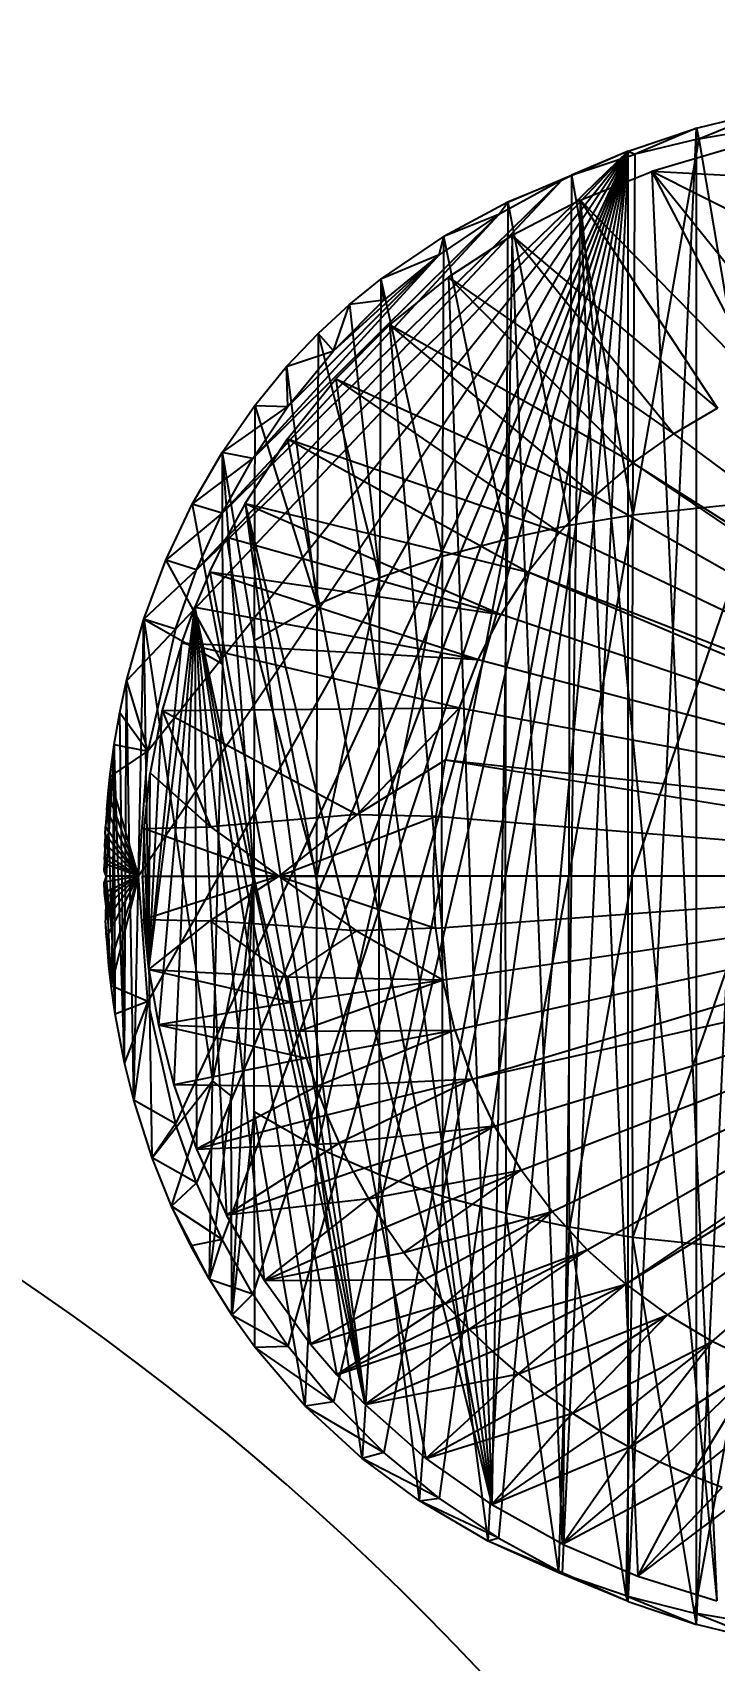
# Model space of a CAD drawing. Extents: x 11992 to 29481, y -6727 to 6811.
# Drawn here: x 17986.8 to 18147.9, y 3013.4 to 3397.9 of the extents above; entities that cross this region are included whole.
import ezdxf

# ---------------------------------------------------------------- set-up
doc = ezdxf.new("R2010")
doc.units = 0
doc.header["$MEASUREMENT"] = 0
doc.layers.get('0').update_dxf_attribs({"color": 8, "linetype": 'CONTINUOUS'})
doc.layers.add('zoylight 5回路', color=4, linetype='CONTINUOUS')

msp = doc.modelspace()

# ---------------------------------------------------------------- linework, layer by layer
for p, q in [((18143.67, 3375.27, -2031.63), (18160.25, 3379.32, -2031.63)), ((18143.67, 3021.92, -2031.63), (18160.25, 3379.32, -2031.63)), ((18144.21, 3372.81, -1984.09), (18160.25, 3379.32, -2031.63)), ((18127.54, 3027.32, -2031.63), (18143.67, 3375.27, -2031.63)), ((18127.54, 3369.87, -2031.63), (18143.67, 3375.27, -2031.63)), ((18144.21, 3372.81, -1984.09), (18128.67, 3283.91, -1982.3)), ((18143.67, 3375.27, -2031.63), (18129.17, 3369.14, -1985.78)), ((18144.21, 3372.81, -1984.09), (18129.17, 3369.14, -1985.78)), ((18143.67, 3021.92, -2031.63), (18143.67, 3375.27, -2031.63)), ((18143.67, 3375.27, -2031.63), (18144.21, 3372.81, -1984.09)), ((18144.21, 3372.81, -1984.09), (18159.27, 3375.35, -1982.41)), ((18144.21, 3372.81, -1984.09), (18158.69, 3287.04, -1978.26)), ((18127.54, 3369.87, -2031.63), (18011.89, 3198.6, -2031.63)), ((18127.54, 3369.87, -2031.63), (18014.03, 3169.05, -2031.63)), ((18127.54, 3369.87, -2031.63), (18014.03, 3228.14, -2031.63)), ((18127.54, 3369.87, -2031.63), (18020.58, 3140.18, -2031.63)), ((18127.54, 3369.87, -2031.63), (18020.58, 3257, -2031.63)), ((18127.54, 3369.87, -2031.63), (18025.56, 3126.24, -2031.63)), ((18127.54, 3369.87, -2031.63), (18025.56, 3270.95, -2031.63)), ((18127.54, 3369.87, -2031.63), (18031.65, 3112.8, -2031.63)), ((18127.54, 3369.87, -2031.63), (18038.84, 3099.92, -2031.63)), ((18127.54, 3369.87, -2031.63), (18047.12, 3087.66, -2031.63)), ((18127.54, 3369.87, -2031.63), (18057.89, 3074.52, -2031.63)), ((18127.54, 3369.87, -2031.63), (18069.84, 3062.55, -2031.63)), ((18127.54, 3369.87, -2031.63), (18082.9, 3051.78, -2031.63)), ((18097, 3042.27, -2031.63), (18127.54, 3369.87, -2031.63)), ((18127.54, 3369.87, -2031.63), (18111.95, 3363.1, -2031.63)), ((18127.54, 3369.87, -2031.63), (18111.95, 3034.1, -2031.63)), ((18127.54, 3369.87, -2031.63), (18114.14, 3364.22, -1987.45)), ((18114.14, 3364.22, -1987.45), (18129.17, 3369.14, -1985.78)), ((18127.54, 3027.32, -2031.63), (18127.54, 3369.87, -2031.63)), ((18127.54, 3369.87, -2031.63), (18129.17, 3369.14, -1985.78)), ((18128.67, 3283.91, -1982.3), (18129.17, 3369.14, -1985.78)), ((18150.79, 3370.29, -2034.43), (18133.16, 3365.07, -2034.43)), ((18099.09, 3357.85, -1989.14), (18114.14, 3364.22, -1987.45)), ((18111.95, 3363.1, -2031.63), (18114.14, 3364.22, -1987.45)), ((18114.14, 3364.22, -1987.45), (18113.69, 3281.44, -1984.34)), ((18114.14, 3364.22, -1987.45), (18128.67, 3283.91, -1982.3)), ((18116.18, 3358.27, -2034.43), (18133.16, 3365.07, -2034.43)), ((18170.77, 3318.27, -2293.24), (18133.16, 3365.07, -2034.43)), ((18133.16, 3365.07, -2034.43), (18148.48, 3027.49, -2034.43)), ((18174.73, 3362.79, -2099.84), (18133.16, 3365.07, -2034.43)), ((18187.58, 3337.64, -2229.68), (18133.16, 3365.07, -2034.43)), ((18133.16, 3365.07, -2034.43), (18159.54, 3314.19, -2292.66)), ((18111.95, 3363.1, -2031.63), (18025.56, 3270.95, -2031.63)), ((18111.95, 3363.1, -2031.63), (18031.65, 3284.39, -2031.63)), ((18111.95, 3363.1, -2031.63), (18097, 3354.92, -2031.63)), ((18111.95, 3363.1, -2031.63), (18099.09, 3357.85, -1989.14)), ((18099.09, 3357.85, -1989.14), (18084.02, 3349.74, -1990.82)), ((18097, 3354.92, -2031.63), (18099.09, 3357.85, -1989.14)), ((18099.09, 3357.85, -1989.14), (18098.69, 3278.25, -1986.4)), ((18099.09, 3357.85, -1989.14), (18113.69, 3281.44, -1984.34)), ((18116.18, 3358.27, -2034.43), (18100.11, 3349.94, -2034.43)), ((18116.18, 3358.27, -2034.43), (18112.06, 3040.88, -2034.43)), ((18116.18, 3358.27, -2034.43), (18129.86, 3033.31, -2034.43)), ((18116.18, 3358.27, -2034.43), (18148.48, 3027.49, -2034.43)), ((18116.18, 3358.27, -2034.43), (18159.54, 3314.19, -2292.66)), ((18116.18, 3358.27, -2034.43), (18148.68, 3309.14, -2292.1)), ((18097, 3354.92, -2031.63), (18031.65, 3284.39, -2031.63)), ((18097, 3354.92, -2031.63), (18038.84, 3297.27, -2031.63)), ((18097, 3354.92, -2031.63), (18082.9, 3345.41, -2031.63)), ((18097, 3354.92, -2031.63), (18084.02, 3349.74, -1990.82)), ((18069.12, 3339.61, -1992.48), (18084.02, 3349.74, -1990.82)), ((18082.9, 3345.41, -2031.63), (18084.02, 3349.74, -1990.82)), ((18083.67, 3274.19, -1988.47), (18084.02, 3349.74, -1990.82)), ((18098.69, 3278.25, -1986.4), (18084.02, 3349.74, -1990.82)), ((18100.11, 3349.94, -2034.43), (18085.09, 3340.13, -2034.43)), ((18100.11, 3349.94, -2034.43), (18095.31, 3050.16, -2034.43)), ((18112.06, 3040.88, -2034.43), (18100.11, 3349.94, -2034.43)), ((18148.68, 3309.14, -2292.1), (18100.11, 3349.94, -2034.43)), ((18100.11, 3349.94, -2034.43), (18138.35, 3303.14, -2291.57)), ((18082.9, 3345.41, -2031.63), (18038.84, 3297.27, -2031.63)), ((18082.9, 3345.41, -2031.63), (18047.12, 3309.53, -2031.63)), ((18082.9, 3345.41, -2031.63), (18057.89, 3322.68, -2031.63)), ((18082.9, 3345.41, -2031.63), (18069.12, 3339.61, -1992.48)), ((18082.9, 3345.41, -2031.63), (18069.84, 3334.65, -2031.63)), ((18061.73, 3333.62, -1993.31), (18069.12, 3339.61, -1992.48)), ((18069.12, 3339.61, -1992.48), (18068.83, 3269.12, -1990.54)), ((18069.12, 3339.61, -1992.48), (18083.67, 3274.19, -1988.47)), ((18069.84, 3334.65, -2031.63), (18069.12, 3339.61, -1992.48)), ((18085.09, 3340.13, -2034.43), (18071.19, 3328.84, -2034.43)), ((18085.09, 3340.13, -2034.43), (18095.31, 3050.16, -2034.43)), ((18085.09, 3340.13, -2034.43), (18138.35, 3303.14, -2291.57)), ((18128.62, 3296.22, -2291.06), (18085.09, 3340.13, -2034.43)), ((18054.33, 3326.82, -1994.14), (18061.73, 3333.62, -1993.31)), ((18069.84, 3334.65, -2031.63), (18057.89, 3322.68, -2031.63)), ((18057.89, 3322.68, -2031.63), (18061.73, 3333.62, -1993.31)), ((18069.84, 3334.65, -2031.63), (18061.73, 3333.62, -1993.31)), ((18061.73, 3333.62, -1993.31), (18068.83, 3269.12, -1990.54)), ((18046.86, 3318.99, -1994.97), (18054.33, 3326.82, -1994.14)), ((18054.33, 3326.82, -1994.14), (18054.1, 3262.72, -1992.61)), ((18057.89, 3322.68, -2031.63), (18054.33, 3326.82, -1994.14)), ((18054.33, 3326.82, -1994.14), (18068.83, 3269.12, -1990.54)), ((18071.19, 3328.84, -2034.43), (18058.46, 3316.06, -2034.43)), ((18071.19, 3328.84, -2034.43), (18095.31, 3050.16, -2034.43)), ((18128.62, 3296.22, -2291.06), (18071.19, 3328.84, -2034.43)), ((18071.19, 3328.84, -2034.43), (18119.56, 3288.42, -2290.6)), ((18046.86, 3318.99, -1994.97), (18057.89, 3322.68, -2031.63)), ((18047.12, 3309.53, -2031.63), (18057.89, 3322.68, -2031.63)), ((18039.34, 3309.82, -1995.81), (18046.86, 3318.99, -1994.97)), ((18046.86, 3318.99, -1994.97), (18054.1, 3262.72, -1992.61)), ((18047.12, 3309.53, -2031.63), (18046.86, 3318.99, -1994.97)), ((18047.03, 3301.91, -2034.43), (18058.46, 3316.06, -2034.43)), ((18058.46, 3316.06, -2034.43), (18095.31, 3050.16, -2034.43)), ((18058.46, 3316.06, -2034.43), (18119.56, 3288.42, -2290.6)), ((18058.46, 3316.06, -2034.43), (18111.29, 3279.79, -2290.17)), ((18031.6, 3298.68, -1996.68), (18039.34, 3309.82, -1995.81)), ((18031.6, 3298.68, -1996.68), (18047.12, 3309.53, -2031.63)), ((18038.84, 3297.27, -2031.63), (18047.12, 3309.53, -2031.63)), ((18039.34, 3309.82, -1995.81), (18039.17, 3254.21, -1994.72)), ((18039.34, 3309.82, -1995.81), (18047.12, 3309.53, -2031.63)), ((18039.34, 3309.82, -1995.81), (18054.1, 3262.72, -1992.61)), ((18148.68, 3309.14, -2292.1), (18138.35, 3303.14, -2291.57)), ((18128.62, 3296.22, -2291.06), (18138.35, 3303.14, -2291.57)), ((18138.35, 3303.14, -2291.57), (18254.51, 3216.48, -2297.56)), ((18024.53, 3286.46, -1997.46), (18031.6, 3298.68, -1996.68)), ((18038.84, 3297.27, -2031.63), (18031.6, 3298.68, -1996.68)), ((18031.6, 3298.68, -1996.68), (18031.7, 3248.82, -1995.78)), ((18031.6, 3298.68, -1996.68), (18039.12, 3198.6, -1994.35)), ((18031.6, 3298.68, -1996.68), (18039.17, 3254.21, -1994.72)), ((18037.1, 3286.66, -2034.43), (18047.03, 3301.91, -2034.43)), ((18047.03, 3301.91, -2034.43), (18103.93, 3270.44, -2289.79)), ((18047.03, 3301.91, -2034.43), (18111.29, 3279.79, -2290.17)), ((18047.03, 3301.91, -2034.43), (18095.31, 3050.16, -2034.43)), ((18024.53, 3286.46, -1997.46), (18038.84, 3297.27, -2031.63)), ((18031.65, 3284.39, -2031.63), (18038.84, 3297.27, -2031.63)), ((18128.62, 3296.22, -2291.06), (18119.56, 3288.42, -2290.6)), ((18128.62, 3296.22, -2291.06), (18253.29, 3212.2, -2297.49)), ((18128.62, 3296.22, -2291.06), (18254.51, 3216.48, -2297.56)), ((18111.29, 3279.79, -2290.17), (18119.56, 3288.42, -2290.6)), ((18253.29, 3212.2, -2297.49), (18119.56, 3288.42, -2290.6)), ((18018.32, 3273.28, -1998.16), (18024.53, 3286.46, -1997.46)), ((18031.65, 3284.39, -2031.63), (18018.32, 3273.28, -1998.16)), ((18031.65, 3284.39, -2031.63), (18024.53, 3286.46, -1997.46)), ((18024.53, 3286.46, -1997.46), (18031.7, 3248.82, -1995.78)), ((18025.56, 3270.95, -2031.63), (18031.65, 3284.39, -2031.63)), ((18037.1, 3286.66, -2034.43), (18032.72, 3278.68, -2034.43)), ((18037.1, 3286.66, -2034.43), (18095.31, 3050.16, -2034.43)), ((18037.1, 3286.66, -2034.43), (18065.38, 3073.85, -2034.43)), ((18037.1, 3286.66, -2034.43), (18103.93, 3270.44, -2289.79)), ((18037.1, 3286.66, -2034.43), (18079.72, 3061.15, -2034.43)), ((18037.1, 3286.66, -2034.43), (18097.52, 3260.42, -2289.46)), ((18128.67, 3283.91, -1982.3), (18113.54, 3198.6, -1983.3)), ((18128.67, 3283.91, -1982.3), (18113.69, 3281.44, -1984.34)), ((18128.5, 3198.6, -1981.14), (18158.69, 3287.04, -1978.26)), ((18128.5, 3198.6, -1981.14), (18128.67, 3283.91, -1982.3)), ((18158.69, 3287.04, -1978.26), (18128.67, 3283.91, -1982.3)), ((18113.69, 3281.44, -1984.34), (18098.55, 3198.6, -1985.48)), ((18113.69, 3281.44, -1984.34), (18098.69, 3278.25, -1986.4)), ((18111.29, 3279.79, -2290.17), (18103.93, 3270.44, -2289.79)), ((18253.29, 3212.2, -2297.49), (18111.29, 3279.79, -2290.17)), ((18113.69, 3281.44, -1984.34), (18113.54, 3198.6, -1983.3)), ((18028.75, 3270.51, -2034.43), (18032.72, 3278.68, -2034.43)), ((18032.72, 3278.68, -2034.43), (18097.52, 3260.42, -2289.46)), ((18065.38, 3073.85, -2034.43), (18032.72, 3278.68, -2034.43)), ((18083.56, 3198.6, -1987.69), (18098.69, 3278.25, -1986.4)), ((18083.67, 3274.19, -1988.47), (18098.69, 3278.25, -1986.4)), ((18098.55, 3198.6, -1985.48), (18098.69, 3278.25, -1986.4)), ((18013.12, 3259.32, -1998.74), (18018.32, 3273.28, -1998.16)), ((18025.56, 3270.95, -2031.63), (18018.32, 3273.28, -1998.16)), ((18018.32, 3273.28, -1998.16), (18031.7, 3248.82, -1995.78)), ((18083.67, 3274.19, -1988.47), (18068.73, 3198.6, -1989.89)), ((18083.67, 3274.19, -1988.47), (18068.83, 3269.12, -1990.54)), ((18083.56, 3198.6, -1987.69), (18083.67, 3274.19, -1988.47)), ((18025.56, 3270.95, -2031.63), (18013.12, 3259.32, -1998.74)), ((18020.58, 3257, -2031.63), (18025.56, 3270.95, -2031.63)), ((18028.75, 3270.51, -2034.43), (18025.2, 3262.17, -2034.43)), ((18028.75, 3270.51, -2034.43), (18065.38, 3073.85, -2034.43)), ((18028.75, 3270.51, -2034.43), (18092.12, 3249.77, -2289.18)), ((18028.75, 3270.51, -2034.43), (18097.52, 3260.42, -2289.46)), ((18068.83, 3269.12, -1990.54), (18054.02, 3198.6, -1992.1)), ((18068.83, 3269.12, -1990.54), (18054.1, 3262.72, -1992.61)), ((18068.73, 3198.6, -1989.89), (18068.83, 3269.12, -1990.54)), ((18097.52, 3260.42, -2289.46), (18103.93, 3270.44, -2289.79)), ((18252.44, 3207.8, -2297.45), (18103.93, 3270.44, -2289.79)), ((18253.29, 3212.2, -2297.49), (18103.93, 3270.44, -2289.79)), ((18014.31, 3176.61, -2034.43), (18025.2, 3262.17, -2034.43)), ((18025.2, 3262.17, -2034.43), (18016.57, 3163.52, -2034.43)), ((18025.2, 3262.17, -2034.43), (18020.22, 3149.32, -2034.43)), ((18022.11, 3253.77, -2034.43), (18025.2, 3262.17, -2034.43)), ((18065.38, 3073.85, -2034.43), (18025.2, 3262.17, -2034.43)), ((18025.2, 3262.17, -2034.43), (18058.72, 3080.84, -2034.43)), ((18041.64, 3103.13, -2034.43), (18025.2, 3262.17, -2034.43)), ((18025.2, 3262.17, -2034.43), (18025.53, 3134.2, -2034.43)), ((18025.2, 3262.17, -2034.43), (18032.67, 3118.6, -2034.43)), ((18025.2, 3262.17, -2034.43), (18052.53, 3088.09, -2034.43)), ((18025.2, 3262.17, -2034.43), (18092.12, 3249.77, -2289.18)), ((18054.1, 3262.72, -1992.61), (18039.17, 3254.21, -1994.72)), ((18054.02, 3198.6, -1992.1), (18054.1, 3262.72, -1992.61)), ((18092.12, 3249.77, -2289.18), (18097.52, 3260.42, -2289.46)), ((18252.44, 3207.8, -2297.45), (18097.52, 3260.42, -2289.46)), ((18009.04, 3244.77, -1999.19), (18013.12, 3259.32, -1998.74)), ((18020.58, 3257, -2031.63), (18009.04, 3244.77, -1999.19)), ((18010.75, 3145.77, -1999), (18013.12, 3259.32, -1998.74)), ((18020.58, 3257, -2031.63), (18013.12, 3259.32, -1998.74)), ((18013.12, 3259.32, -1998.74), (18029.32, 3150.3, -1996.12)), ((18015.1, 3132.12, -1998.52), (18013.12, 3259.32, -1998.74)), ((18013.12, 3259.32, -1998.74), (18031.7, 3248.82, -1995.78)), ((18020.58, 3257, -2031.63), (18014.03, 3228.14, -2031.63)), ((18014.31, 3176.61, -2034.43), (18022.11, 3253.77, -2034.43)), ((18022.11, 3253.77, -2034.43), (18017.49, 3237.75, -2034.43)), ((18022.11, 3253.77, -2034.43), (18087.72, 3238.43, -2288.95)), ((18022.11, 3253.77, -2034.43), (18092.12, 3249.77, -2289.18)), ((18039.17, 3254.21, -1994.72), (18039.12, 3198.6, -1994.35)), ((18054.02, 3198.6, -1992.1), (18039.17, 3254.21, -1994.72)), ((18031.7, 3248.82, -1995.78), (18029.32, 3150.3, -1996.12)), ((18039.12, 3198.6, -1994.35), (18031.7, 3248.82, -1995.78)), ((18087.72, 3238.43, -2288.95), (18092.12, 3249.77, -2289.18)), ((18092.12, 3249.77, -2289.18), (18252.44, 3207.8, -2297.45)), ((18007.44, 3237.31, -1999.37), (18009.04, 3244.77, -1999.19)), ((18008.56, 3154.55, -1999.25), (18009.04, 3244.77, -1999.19)), ((18009.04, 3244.77, -1999.19), (18014.03, 3228.14, -2031.63)), ((18010.75, 3145.77, -1999), (18009.04, 3244.77, -1999.19)), ((18006.12, 3229.73, -1999.52), (18007.44, 3237.31, -1999.37)), ((18008.56, 3154.55, -1999.25), (18007.44, 3237.31, -1999.37)), ((18007.44, 3237.31, -1999.37), (18014.03, 3228.14, -2031.63)), ((18014.31, 3176.61, -2034.43), (18017.49, 3237.75, -2034.43)), ((18017.49, 3237.75, -2034.43), (18014.65, 3223.04, -2034.43)), ((18017.49, 3237.75, -2034.43), (18087.72, 3238.43, -2288.95)), ((18017.49, 3237.75, -2034.43), (18028.87, 3210.29, -2098.41)), ((18017.49, 3237.75, -2034.43), (18063.51, 3213.21, -2225.55)), ((18087.72, 3238.43, -2288.95), (18063.51, 3213.21, -2225.55)), ((18087.72, 3238.43, -2288.95), (18084.36, 3226.12, -2288.78)), ((18087.72, 3238.43, -2288.95), (18252.44, 3207.8, -2297.45)), ((18006.12, 3229.73, -1999.52), (18004.83, 3209.13, -1999.63)), ((18005.09, 3222.06, -1999.64), (18006.12, 3229.73, -1999.52)), ((18006.12, 3229.73, -1999.52), (18005.62, 3184.72, -1999.52)), ((18006.12, 3229.73, -1999.52), (18014.03, 3228.14, -2031.63)), ((18006.34, 3166.08, -1999.5), (18006.12, 3229.73, -1999.52)), ((18008.56, 3154.55, -1999.25), (18006.12, 3229.73, -1999.52)), ((18005.09, 3222.06, -1999.64), (18014.03, 3228.14, -2031.63)), ((18011.89, 3198.6, -2031.63), (18014.03, 3228.14, -2031.63)), ((18063.51, 3213.21, -2225.55), (18084.36, 3226.12, -2288.78)), ((18082.2, 3212.84, -2288.67), (18084.36, 3226.12, -2288.78)), ((18084.36, 3226.12, -2288.78), (18252.44, 3207.8, -2297.45)), ((18084.36, 3226.12, -2288.78), (18251.76, 3198.88, -2297.42)), ((18004.69, 3218.19, -1999.68), (18005.09, 3222.06, -1999.64)), ((18005.09, 3222.06, -1999.64), (18004.83, 3209.13, -1999.63)), ((18011.89, 3198.6, -2031.63), (18005.09, 3222.06, -1999.64)), ((18013.22, 3209.9, -2034.43), (18014.65, 3223.04, -2034.43)), ((18014.31, 3176.61, -2034.43), (18014.65, 3223.04, -2034.43)), ((18014.65, 3223.04, -2034.43), (18028.87, 3210.29, -2098.41)), ((18004.36, 3214.3, -1999.72), (18004.69, 3218.19, -1999.68)), ((18004.69, 3218.19, -1999.68), (18004.83, 3209.13, -1999.63)), ((18011.89, 3198.6, -2031.63), (18004.69, 3218.19, -1999.68)), ((18004.36, 3214.3, -1999.72), (18004.1, 3210.39, -1999.75)), ((18011.89, 3198.6, -2031.63), (18004.36, 3214.3, -1999.72)), ((18004.36, 3214.3, -1999.72), (18004.83, 3209.13, -1999.63)), ((18004.1, 3210.39, -1999.75), (18003.92, 3206.47, -1999.77)), ((18004, 3208.44, -1999.76), (18004.1, 3210.39, -1999.75)), ((18004.83, 3209.13, -1999.63), (18004.1, 3210.39, -1999.75)), ((18011.89, 3198.6, -2031.63), (18004.1, 3210.39, -1999.75)), ((18013.22, 3209.9, -2034.43), (18028.87, 3210.29, -2098.41)), ((18063.51, 3213.21, -2225.55), (18028.87, 3210.29, -2098.41)), ((18028.87, 3210.29, -2098.41), (18045.04, 3198.6, -2162.09)), ((18063.51, 3213.21, -2225.55), (18045.04, 3198.6, -2162.09)), ((18045.04, 3198.6, -2162.09), (18082.2, 3212.84, -2288.67)), ((18063.51, 3213.21, -2225.55), (18082.2, 3212.84, -2288.67)), ((18081.44, 3198.6, -2288.63), (18082.2, 3212.84, -2288.67)), ((18082.2, 3212.84, -2288.67), (18251.76, 3198.88, -2297.42)), ((18004.83, 3209.13, -1999.63), (18003.89, 3203.96, -1999.77)), ((18003.92, 3206.47, -1999.77), (18003.89, 3203.96, -1999.77)), ((18004.83, 3209.13, -1999.63), (18003.92, 3206.47, -1999.77)), ((18004, 3208.44, -1999.76), (18003.92, 3206.47, -1999.77)), ((18004.25, 3198.6, -1999.71), (18003.92, 3206.47, -1999.77)), ((18004.02, 3205.03, -1999.75), (18003.92, 3206.47, -1999.77)), ((18011.89, 3198.6, -2031.63), (18003.92, 3206.47, -1999.77)), ((18011.89, 3198.6, -2031.63), (18004, 3208.44, -1999.76)), ((18004.83, 3209.13, -1999.63), (18004.02, 3205.03, -1999.75)), ((18004.83, 3209.13, -1999.63), (18004.25, 3198.6, -1999.71)), ((18005.62, 3184.72, -1999.52), (18004.83, 3209.13, -1999.63)), ((18013.22, 3209.9, -2034.43), (18012.83, 3198.6, -2034.43)), ((18014.31, 3176.61, -2034.43), (18013.22, 3209.9, -2034.43)), ((18013.22, 3209.9, -2034.43), (18045.04, 3198.6, -2162.09)), ((18003.81, 3202.54, -1999.78), (18004.02, 3205.03, -1999.75)), ((18003.81, 3202.54, -1999.78), (18003.89, 3203.96, -1999.77)), ((18003.89, 3203.96, -1999.77), (18003.81, 3201.53, -1999.78)), ((18003.81, 3202.54, -1999.78), (18004.25, 3198.6, -1999.71)), ((18003.81, 3202.54, -1999.78), (18003.81, 3201.53, -1999.78)), ((18011.89, 3198.6, -2031.63), (18003.81, 3202.54, -1999.78)), ((18004.02, 3205.03, -1999.75), (18003.89, 3203.96, -1999.77)), ((18004.25, 3198.6, -1999.71), (18003.89, 3203.96, -1999.77)), ((18011.89, 3198.6, -2031.63), (18003.89, 3203.96, -1999.77)), ((18003.79, 3199.99, -1999.78), (18003.81, 3201.53, -1999.78)), ((18004.25, 3198.6, -1999.71), (18003.79, 3199.99, -1999.78)), ((18004.25, 3198.6, -1999.71), (18003.81, 3201.53, -1999.78)), ((18011.89, 3198.6, -2031.63), (18003.81, 3201.53, -1999.78)), ((18081.44, 3198.6, -2288.63), (18251.76, 3198.88, -2297.42)), ((18082, 3186.33, -2288.66), (18251.76, 3198.88, -2297.42)), ((18083.72, 3174.19, -2288.75), (18251.76, 3198.88, -2297.42)), ((18086.62, 3162.26, -2288.9), (18251.76, 3198.88, -2297.42)), ((18090.71, 3150.7, -2289.11), (18251.76, 3198.88, -2297.42)), ((18004.25, 3198.6, -1999.71), (18003.79, 3197.21, -1999.78)), ((18011.89, 3198.6, -2031.63), (18003.79, 3197.21, -1999.78)), ((18003.84, 3194.72, -1999.78), (18003.79, 3197.21, -1999.78)), ((18003.79, 3197.21, -1999.78), (18003.81, 3196.16, -1999.78)), ((18004.25, 3198.6, -1999.71), (18003.81, 3196.16, -1999.78)), ((18003.84, 3194.72, -1999.78), (18003.81, 3196.16, -1999.78)), ((18011.89, 3198.6, -2031.63), (18003.84, 3194.72, -1999.78)), ((18004.25, 3198.6, -1999.71), (18003.84, 3194.72, -1999.78)), ((18004.25, 3198.6, -1999.71), (18004.02, 3193.45, -1999.75)), ((18011.89, 3198.6, -2031.63), (18004.02, 3193.45, -1999.75)), ((18011.89, 3198.6, -2031.63), (18004.03, 3188.17, -1999.75)), ((18004.25, 3198.6, -1999.71), (18004.03, 3188.17, -1999.75)), ((18005.62, 3184.72, -1999.52), (18004.25, 3198.6, -1999.71)), ((18005.38, 3172.7, -1999.6), (18004.25, 3198.6, -1999.71)), ((18011.89, 3198.6, -2031.63), (18004.25, 3191.45, -1999.71)), ((18011.89, 3198.6, -2031.63), (18004.25, 3198.6, -1999.71)), ((18004.25, 3198.6, -1999.71), (18004.25, 3191.45, -1999.71)), ((18004.27, 3184.04, -1999.73), (18011.89, 3198.6, -2031.63)), ((18011.89, 3198.6, -2031.63), (18004.84, 3177.45, -1999.66)), ((18011.89, 3198.6, -2031.63), (18005.38, 3172.7, -1999.6)), ((18014.03, 3169.05, -2031.63), (18011.89, 3198.6, -2031.63)), ((18014.31, 3176.61, -2034.43), (18012.83, 3198.6, -2034.43)), ((18012.83, 3198.6, -2034.43), (18081.44, 3198.6, -2288.63)), ((18012.83, 3198.6, -2034.43), (18013.16, 3188.37, -2034.43)), ((18045.04, 3198.6, -2162.09), (18013.16, 3188.37, -2034.43)), ((18045.04, 3198.6, -2162.09), (18028.79, 3188.06, -2098.41)), ((18039.12, 3198.6, -1994.35), (18029.32, 3150.3, -1996.12)), ((18039.12, 3198.6, -1994.35), (18033.77, 3146.78, -1995.48)), ((18033.92, 3094.97, -1996.42), (18039.12, 3198.6, -1994.35)), ((18054.1, 3134.48, -1992.61), (18039.12, 3198.6, -1994.35)), ((18098.55, 3198.6, -1985.48), (18039.12, 3198.6, -1994.35)), ((18039.17, 3142.98, -1994.72), (18039.12, 3198.6, -1994.35)), ((18045.04, 3198.6, -2162.09), (18082, 3186.33, -2288.66)), ((18045.04, 3198.6, -2162.09), (18063.34, 3185.7, -2225.54)), ((18054.1, 3134.48, -1992.61), (18054.02, 3198.6, -1992.1)), ((18068.73, 3198.6, -1989.89), (18054.1, 3134.48, -1992.61)), ((18068.83, 3128.08, -1990.54), (18068.73, 3198.6, -1989.89)), ((18083.56, 3198.6, -1987.69), (18068.83, 3128.08, -1990.54)), ((18082, 3186.33, -2288.66), (18081.44, 3198.6, -2288.63)), ((18083.56, 3198.6, -1987.69), (18083.67, 3123.01, -1988.47)), ((18098.55, 3198.6, -1985.48), (18083.67, 3123.01, -1988.47)), ((18098.69, 3118.95, -1986.4), (18098.55, 3198.6, -1985.48)), ((18496.2, 3198.6, -1934.65), (18098.55, 3198.6, -1985.48)), ((18098.69, 3118.95, -1986.4), (18113.54, 3198.6, -1983.3)), ((18113.69, 3115.76, -1984.34), (18113.54, 3198.6, -1983.3)), ((18128.5, 3198.6, -1981.14), (18113.69, 3115.76, -1984.34)), ((18128.67, 3113.29, -1982.3), (18128.5, 3198.6, -1981.14)), ((18128.67, 3113.29, -1982.3), (18158.49, 3198.6, -1976.88)), ((18004.02, 3193.45, -1999.75), (18003.84, 3194.72, -1999.78)), ((18004.25, 3191.45, -1999.71), (18003.84, 3194.72, -1999.78)), ((18004.25, 3191.45, -1999.71), (18004.02, 3193.45, -1999.75)), ((18004.25, 3191.45, -1999.71), (18004.03, 3188.17, -1999.75)), ((18005.38, 3172.7, -1999.6), (18004.03, 3188.17, -1999.75)), ((18004.84, 3177.45, -1999.66), (18004.03, 3188.17, -1999.75)), ((18004.27, 3184.04, -1999.73), (18004.03, 3188.17, -1999.75)), ((18013.16, 3188.37, -2034.43), (18028.79, 3188.06, -2098.41)), ((18014.31, 3176.61, -2034.43), (18013.16, 3188.37, -2034.43)), ((18014.31, 3176.61, -2034.43), (18028.79, 3188.06, -2098.41)), ((18028.79, 3188.06, -2098.41), (18047.03, 3174.85, -2162.15)), ((18063.34, 3185.7, -2225.54), (18028.79, 3188.06, -2098.41)), ((18090.71, 3150.7, -2289.11), (18252.78, 3187.4, -2297.47)), ((18095.95, 3139.62, -2289.38), (18252.78, 3187.4, -2297.47)), ((18102.25, 3129.18, -2289.7), (18252.78, 3187.4, -2297.47)), ((18109.57, 3119.43, -2290.08), (18252.78, 3187.4, -2297.47)), ((18117.85, 3110.43, -2290.51), (18252.78, 3187.4, -2297.47)), ((18126.99, 3102.27, -2290.98), (18252.78, 3187.4, -2297.47)), ((18004.27, 3184.04, -1999.73), (18004.84, 3177.45, -1999.66)), ((18005.62, 3184.72, -1999.52), (18005.38, 3172.7, -1999.6)), ((18006.34, 3166.08, -1999.5), (18005.62, 3184.72, -1999.52)), ((18063.34, 3185.7, -2225.54), (18047.03, 3174.85, -2162.15)), ((18082, 3186.33, -2288.66), (18063.34, 3185.7, -2225.54)), ((18063.34, 3185.7, -2225.54), (18083.72, 3174.19, -2288.75)), ((18082, 3186.33, -2288.66), (18083.72, 3174.19, -2288.75)), ((18254.43, 3180.95, -2297.55), (18126.99, 3102.27, -2290.98)), ((18254.43, 3180.95, -2297.55), (18136.86, 3095.04, -2291.49)), ((18147.36, 3088.76, -2292.03), (18254.43, 3180.95, -2297.55)), ((18005.38, 3172.7, -1999.6), (18004.84, 3177.45, -1999.66)), ((18014.31, 3176.61, -2034.43), (18016.57, 3163.52, -2034.43)), ((18014.31, 3176.61, -2034.43), (18048.15, 3168.91, -2162.17)), ((18014.31, 3176.61, -2034.43), (18047.03, 3174.85, -2162.15)), ((18014.03, 3169.05, -2031.63), (18005.38, 3172.7, -1999.6)), ((18006.34, 3166.08, -1999.5), (18005.38, 3172.7, -1999.6)), ((18047.03, 3174.85, -2162.15), (18083.72, 3174.19, -2288.75)), ((18047.03, 3174.85, -2162.15), (18048.15, 3168.91, -2162.17)), ((18048.15, 3168.91, -2162.17), (18083.72, 3174.19, -2288.75)), ((18049.75, 3162.03, -2162.21), (18083.72, 3174.19, -2288.75)), ((18086.62, 3162.26, -2288.9), (18083.72, 3174.19, -2288.75)), ((18014.03, 3169.05, -2031.63), (18006.34, 3166.08, -1999.5)), ((18014.03, 3169.05, -2031.63), (18008.56, 3154.55, -1999.25)), ((18014.03, 3169.05, -2031.63), (18010.75, 3145.77, -1999)), ((18014.03, 3169.05, -2031.63), (18020.58, 3140.18, -2031.63)), ((18048.15, 3168.91, -2162.17), (18016.57, 3163.52, -2034.43)), ((18049.75, 3162.03, -2162.21), (18048.15, 3168.91, -2162.17)), ((18008.56, 3154.55, -1999.25), (18006.34, 3166.08, -1999.5)), ((18049.75, 3162.03, -2162.21), (18016.57, 3163.52, -2034.43)), ((18016.57, 3163.52, -2034.43), (18020.22, 3149.32, -2034.43)), ((18016.57, 3163.52, -2034.43), (18051.54, 3155.69, -2162.24)), ((18049.75, 3162.03, -2162.21), (18086.62, 3162.26, -2288.9)), ((18049.75, 3162.03, -2162.21), (18051.54, 3155.69, -2162.24)), ((18086.62, 3162.26, -2288.9), (18051.54, 3155.69, -2162.24)), ((18086.62, 3162.26, -2288.9), (18053.8, 3148.9, -2162.29)), ((18086.62, 3162.26, -2288.9), (18090.71, 3150.7, -2289.11)), ((18010.75, 3145.77, -1999), (18008.56, 3154.55, -1999.25)), ((18051.54, 3155.69, -2162.24), (18020.22, 3149.32, -2034.43)), ((18051.54, 3155.69, -2162.24), (18053.8, 3148.9, -2162.29)), ((18015.1, 3132.12, -1998.52), (18029.32, 3150.3, -1996.12)), ((18019.69, 3120.74, -1998.01), (18029.32, 3150.3, -1996.12)), ((18020.22, 3149.32, -2034.43), (18025.53, 3134.2, -2034.43)), ((18053.8, 3148.9, -2162.29), (18020.22, 3149.32, -2034.43)), ((18053.8, 3148.9, -2162.29), (18025.53, 3134.2, -2034.43)), ((18028.63, 3103.37, -1997.01), (18029.32, 3150.3, -1996.12)), ((18033.77, 3146.78, -1995.48), (18029.32, 3150.3, -1996.12)), ((18090.71, 3150.7, -2289.11), (18053.8, 3148.9, -2162.29)), ((18053.8, 3148.9, -2162.29), (18056.36, 3142.23, -2162.33)), ((18090.71, 3150.7, -2289.11), (18056.36, 3142.23, -2162.33)), ((18090.71, 3150.7, -2289.11), (18059.27, 3135.61, -2162.4)), ((18090.71, 3150.7, -2289.11), (18095.95, 3139.62, -2289.38)), ((18020.58, 3140.18, -2031.63), (18010.75, 3145.77, -1999)), ((18015.1, 3132.12, -1998.52), (18010.75, 3145.77, -1999)), ((18028.63, 3103.37, -1997.01), (18033.77, 3146.78, -1995.48)), ((18033.92, 3094.97, -1996.42), (18033.77, 3146.78, -1995.48)), ((18056.36, 3142.23, -2162.33), (18025.53, 3134.2, -2034.43)), ((18039.17, 3142.98, -1994.72), (18033.92, 3094.97, -1996.42)), ((18039.34, 3087.38, -1995.81), (18039.17, 3142.98, -1994.72)), ((18051.26, 3073.48, -1994.48), (18039.17, 3142.98, -1994.72)), ((18054.1, 3134.48, -1992.61), (18039.17, 3142.98, -1994.72)), ((18056.36, 3142.23, -2162.33), (18059.27, 3135.61, -2162.4)), ((18020.58, 3140.18, -2031.63), (18015.1, 3132.12, -1998.52)), ((18025.56, 3126.24, -2031.63), (18020.58, 3140.18, -2031.63)), ((18095.95, 3139.62, -2289.38), (18059.27, 3135.61, -2162.4)), ((18095.95, 3139.62, -2289.38), (18062.66, 3128.81, -2162.46)), ((18095.95, 3139.62, -2289.38), (18066.21, 3122.47, -2162.54)), ((18095.95, 3139.62, -2289.38), (18102.25, 3129.18, -2289.7)), ((18025.53, 3134.2, -2034.43), (18059.27, 3135.61, -2162.4)), ((18025.53, 3134.2, -2034.43), (18032.67, 3118.6, -2034.43)), ((18059.27, 3135.61, -2162.4), (18032.67, 3118.6, -2034.43)), ((18051.26, 3073.48, -1994.48), (18054.1, 3134.48, -1992.61)), ((18064.67, 3061.11, -1992.98), (18054.1, 3134.48, -1992.61)), ((18068.83, 3128.08, -1990.54), (18054.1, 3134.48, -1992.61)), ((18062.66, 3128.81, -2162.46), (18059.27, 3135.61, -2162.4)), ((18019.69, 3120.74, -1998.01), (18015.1, 3132.12, -1998.52)), ((18025.56, 3126.24, -2031.63), (18015.1, 3132.12, -1998.52)), ((18019.69, 3120.74, -1998.01), (18025.56, 3126.24, -2031.63)), ((18031.65, 3112.8, -2031.63), (18025.56, 3126.24, -2031.63)), ((18062.66, 3128.81, -2162.46), (18032.67, 3118.6, -2034.43)), ((18062.66, 3128.81, -2162.46), (18066.21, 3122.47, -2162.54)), ((18068.83, 3128.08, -1990.54), (18064.67, 3061.11, -1992.98)), ((18066.21, 3122.47, -2162.54), (18102.25, 3129.18, -2289.7)), ((18083.67, 3123.01, -1988.47), (18068.83, 3128.08, -1990.54)), ((18078.23, 3051.12, -1991.47), (18068.83, 3128.08, -1990.54)), ((18070.37, 3115.81, -2162.61), (18102.25, 3129.18, -2289.7)), ((18074.57, 3109.76, -2162.71), (18102.25, 3129.18, -2289.7)), ((18109.57, 3119.43, -2290.08), (18102.25, 3129.18, -2289.7)), ((18066.21, 3122.47, -2162.54), (18032.67, 3118.6, -2034.43)), ((18041.64, 3103.13, -2034.43), (18066.21, 3122.47, -2162.54)), ((18066.21, 3122.47, -2162.54), (18070.37, 3115.81, -2162.61)), ((18078.23, 3051.12, -1991.47), (18083.67, 3123.01, -1988.47)), ((18094.5, 3041.62, -1989.65), (18083.67, 3123.01, -1988.47)), ((18098.69, 3118.95, -1986.4), (18083.67, 3123.01, -1988.47)), ((18031.65, 3112.8, -2031.63), (18019.69, 3120.74, -1998.01)), ((18028.63, 3103.37, -1997.01), (18019.69, 3120.74, -1998.01)), ((18024.21, 3111.35, -1997.5), (18019.69, 3120.74, -1998.01)), ((18041.64, 3103.13, -2034.43), (18032.67, 3118.6, -2034.43)), ((18074.57, 3109.76, -2162.71), (18109.57, 3119.43, -2290.08)), ((18109.57, 3119.43, -2290.08), (18079.48, 3103.37, -2162.8)), ((18109.57, 3119.43, -2290.08), (18084.34, 3097.68, -2162.92)), ((18094.5, 3041.62, -1989.65), (18098.69, 3118.95, -1986.4)), ((18113.69, 3115.76, -1984.34), (18098.69, 3118.95, -1986.4)), ((18111.18, 3034.11, -1987.79), (18098.69, 3118.95, -1986.4)), ((18109.57, 3119.43, -2290.08), (18117.85, 3110.43, -2290.51)), ((18041.64, 3103.13, -2034.43), (18070.37, 3115.81, -2162.61)), ((18070.37, 3115.81, -2162.61), (18074.57, 3109.76, -2162.71)), ((18111.18, 3034.11, -1987.79), (18113.69, 3115.76, -1984.34)), ((18128.67, 3113.29, -1982.3), (18113.69, 3115.76, -1984.34)), ((18127.07, 3028.67, -1986.01), (18113.69, 3115.76, -1984.34)), ((18031.65, 3112.8, -2031.63), (18024.21, 3111.35, -1997.5)), ((18028.63, 3103.37, -1997.01), (18024.21, 3111.35, -1997.5)), ((18028.63, 3103.37, -1997.01), (18031.65, 3112.8, -2031.63)), ((18038.84, 3099.92, -2031.63), (18031.65, 3112.8, -2031.63)), ((18084.34, 3097.68, -2162.92), (18117.85, 3110.43, -2290.51)), ((18117.85, 3110.43, -2290.51), (18087.13, 3094.65, -2162.96)), ((18117.85, 3110.43, -2290.51), (18090, 3091.69, -2163.01)), ((18117.85, 3110.43, -2290.51), (18126.99, 3102.27, -2290.98)), ((18127.07, 3028.67, -1986.01), (18128.67, 3113.29, -1982.3)), ((18143.22, 3024.59, -1984.21), (18128.67, 3113.29, -1982.3)), ((18158.69, 3110.16, -1978.26), (18128.67, 3113.29, -1982.3)), ((18041.64, 3103.13, -2034.43), (18074.57, 3109.76, -2162.71)), ((18074.57, 3109.76, -2162.71), (18079.48, 3103.37, -2162.8)), ((18143.22, 3024.59, -1984.21), (18158.69, 3110.16, -1978.26)), ((18028.63, 3103.37, -1997.01), (18033.92, 3094.97, -1996.42)), ((18038.84, 3099.92, -2031.63), (18028.63, 3103.37, -1997.01)), ((18041.64, 3103.13, -2034.43), (18079.48, 3103.37, -2162.8)), ((18041.64, 3103.13, -2034.43), (18052.53, 3088.09, -2034.43)), ((18079.48, 3103.37, -2162.8), (18052.53, 3088.09, -2034.43)), ((18079.48, 3103.37, -2162.8), (18084.34, 3097.68, -2162.92)), ((18038.84, 3099.92, -2031.63), (18033.92, 3094.97, -1996.42)), ((18047.12, 3087.66, -2031.63), (18038.84, 3099.92, -2031.63)), ((18090, 3091.69, -2163.01), (18126.99, 3102.27, -2290.98)), ((18095.51, 3086.44, -2163.15), (18126.99, 3102.27, -2290.98)), ((18101.67, 3081.12, -2163.25), (18126.99, 3102.27, -2290.98)), ((18126.99, 3102.27, -2290.98), (18136.86, 3095.04, -2291.49)), ((18039.34, 3087.38, -1995.81), (18033.92, 3094.97, -1996.42)), ((18047.12, 3087.66, -2031.63), (18033.92, 3094.97, -1996.42)), ((18052.53, 3088.09, -2034.43), (18084.34, 3097.68, -2162.92)), ((18084.34, 3097.68, -2162.92), (18058.72, 3080.84, -2034.43)), ((18084.34, 3097.68, -2162.92), (18087.13, 3094.65, -2162.96)), ((18101.67, 3081.12, -2163.25), (18136.86, 3095.04, -2291.49)), ((18107.76, 3076.4, -2163.39), (18136.86, 3095.04, -2291.49)), ((18114.35, 3071.8, -2163.51), (18136.86, 3095.04, -2291.49)), ((18147.36, 3088.76, -2292.03), (18136.86, 3095.04, -2291.49)), ((18058.72, 3080.84, -2034.43), (18087.13, 3094.65, -2162.96)), ((18058.72, 3080.84, -2034.43), (18090, 3091.69, -2163.01)), ((18065.38, 3073.85, -2034.43), (18090, 3091.69, -2163.01)), ((18087.13, 3094.65, -2162.96), (18090, 3091.69, -2163.01)), ((18090, 3091.69, -2163.01), (18095.51, 3086.44, -2163.15)), ((18039.34, 3087.38, -1995.81), (18047.12, 3087.66, -2031.63)), ((18051.26, 3073.48, -1994.48), (18039.34, 3087.38, -1995.81)), ((18057.89, 3074.52, -2031.63), (18039.34, 3087.38, -1995.81)), ((18057.89, 3074.52, -2031.63), (18047.12, 3087.66, -2031.63)), ((18052.53, 3088.09, -2034.43), (18058.72, 3080.84, -2034.43)), ((18114.35, 3071.8, -2163.51), (18147.36, 3088.76, -2292.03)), ((18120.95, 3067.68, -2163.66), (18147.36, 3088.76, -2292.03)), ((18127.95, 3063.77, -2163.78), (18147.36, 3088.76, -2292.03)), ((18158.43, 3083.47, -2292.6), (18147.36, 3088.76, -2292.03)), ((18065.38, 3073.85, -2034.43), (18095.51, 3086.44, -2163.15)), ((18101.67, 3081.12, -2163.25), (18095.51, 3086.44, -2163.15)), ((18127.95, 3063.77, -2163.78), (18158.43, 3083.47, -2292.6)), ((18158.43, 3083.47, -2292.6), (18134.98, 3060.3, -2163.94)), ((18158.43, 3083.47, -2292.6), (18142.39, 3057.06, -2164.07)), ((18065.38, 3073.85, -2034.43), (18058.72, 3080.84, -2034.43)), ((18065.38, 3073.85, -2034.43), (18101.67, 3081.12, -2163.25)), ((18079.72, 3061.15, -2034.43), (18101.67, 3081.12, -2163.25)), ((18101.67, 3081.12, -2163.25), (18107.76, 3076.4, -2163.39)), ((18079.72, 3061.15, -2034.43), (18107.76, 3076.4, -2163.39)), ((18107.76, 3076.4, -2163.39), (18114.35, 3071.8, -2163.51)), ((18142.39, 3057.06, -2164.07), (18169.92, 3079.2, -2293.19)), ((18057.89, 3074.52, -2031.63), (18051.26, 3073.48, -1994.48)), ((18051.26, 3073.48, -1994.48), (18064.67, 3061.11, -1992.98)), ((18051.26, 3073.48, -1994.48), (18069.84, 3062.55, -2031.63)), ((18057.89, 3074.52, -2031.63), (18069.84, 3062.55, -2031.63)), ((18079.72, 3061.15, -2034.43), (18065.38, 3073.85, -2034.43)), ((18079.72, 3061.15, -2034.43), (18114.35, 3071.8, -2163.51)), ((18114.35, 3071.8, -2163.51), (18095.31, 3050.16, -2034.43)), ((18114.35, 3071.8, -2163.51), (18120.95, 3067.68, -2163.66)), ((18120.95, 3067.68, -2163.66), (18095.31, 3050.16, -2034.43)), ((18120.95, 3067.68, -2163.66), (18127.95, 3063.77, -2163.78)), ((18069.84, 3062.55, -2031.63), (18064.67, 3061.11, -1992.98)), ((18082.9, 3051.78, -2031.63), (18064.67, 3061.11, -1992.98)), ((18078.23, 3051.12, -1991.47), (18064.67, 3061.11, -1992.98)), ((18082.9, 3051.78, -2031.63), (18069.84, 3062.55, -2031.63)), ((18079.72, 3061.15, -2034.43), (18095.31, 3050.16, -2034.43)), ((18127.95, 3063.77, -2163.78), (18095.31, 3050.16, -2034.43)), ((18112.06, 3040.88, -2034.43), (18127.95, 3063.77, -2163.78)), ((18112.06, 3040.88, -2034.43), (18134.98, 3060.3, -2163.94)), ((18127.95, 3063.77, -2163.78), (18134.98, 3060.3, -2163.94)), ((18134.98, 3060.3, -2163.94), (18142.39, 3057.06, -2164.07)), ((18112.06, 3040.88, -2034.43), (18142.39, 3057.06, -2164.07)), ((18129.86, 3033.31, -2034.43), (18142.39, 3057.06, -2164.07)), ((18149.72, 3054.29, -2164.23), (18142.39, 3057.06, -2164.07)), ((18129.86, 3033.31, -2034.43), (18149.72, 3054.29, -2164.23)), ((18078.23, 3051.12, -1991.47), (18082.9, 3051.78, -2031.63)), ((18097, 3042.27, -2031.63), (18078.23, 3051.12, -1991.47)), ((18094.5, 3041.62, -1989.65), (18078.23, 3051.12, -1991.47)), ((18097, 3042.27, -2031.63), (18082.9, 3051.78, -2031.63)), ((18112.06, 3040.88, -2034.43), (18095.31, 3050.16, -2034.43)), ((18129.86, 3033.31, -2034.43), (18155.23, 3052.45, -2164.36)), ((18097, 3042.27, -2031.63), (18094.5, 3041.62, -1989.65)), ((18111.95, 3034.1, -2031.63), (18094.5, 3041.62, -1989.65)), ((18111.18, 3034.11, -1987.79), (18094.5, 3041.62, -1989.65)), ((18097, 3042.27, -2031.63), (18111.95, 3034.1, -2031.63)), ((18112.06, 3040.88, -2034.43), (18129.86, 3033.31, -2034.43)), ((18111.18, 3034.11, -1987.79), (18111.95, 3034.1, -2031.63)), ((18127.07, 3028.67, -1986.01), (18111.18, 3034.11, -1987.79)), ((18127.54, 3027.32, -2031.63), (18111.18, 3034.11, -1987.79)), ((18127.54, 3027.32, -2031.63), (18111.95, 3034.1, -2031.63)), ((18129.86, 3033.31, -2034.43), (18148.48, 3027.49, -2034.43)), ((18127.07, 3028.67, -1986.01), (18143.67, 3021.92, -2031.63)), ((18127.54, 3027.32, -2031.63), (18127.07, 3028.67, -1986.01)), ((18127.07, 3028.67, -1986.01), (18143.22, 3024.59, -1984.21)), ((18127.54, 3027.32, -2031.63), (18143.67, 3021.92, -2031.63)), ((18143.67, 3021.92, -2031.63), (18143.22, 3024.59, -1984.21)), ((18159.27, 3021.85, -1982.41), (18143.22, 3024.59, -1984.21)), ((18160.25, 3017.88, -2031.63), (18143.22, 3024.59, -1984.21)), ((18160.25, 3017.88, -2031.63), (18143.67, 3021.92, -2031.63))]:
    msp.add_line(p, q)
at = {"layer": 'zoylight 5回路', "linetype": 'Continuous'}
for centre, radius, start, end in [((14474.64, 3986.7), 4320.53, 318.70368, 19.63303), ((17618.27, 2564.52), 651.3, 335.58119, 79.73024)]:
    msp.add_arc(centre, radius, start, end, dxfattribs=at)

doc.saveas('drawing.dxf')
